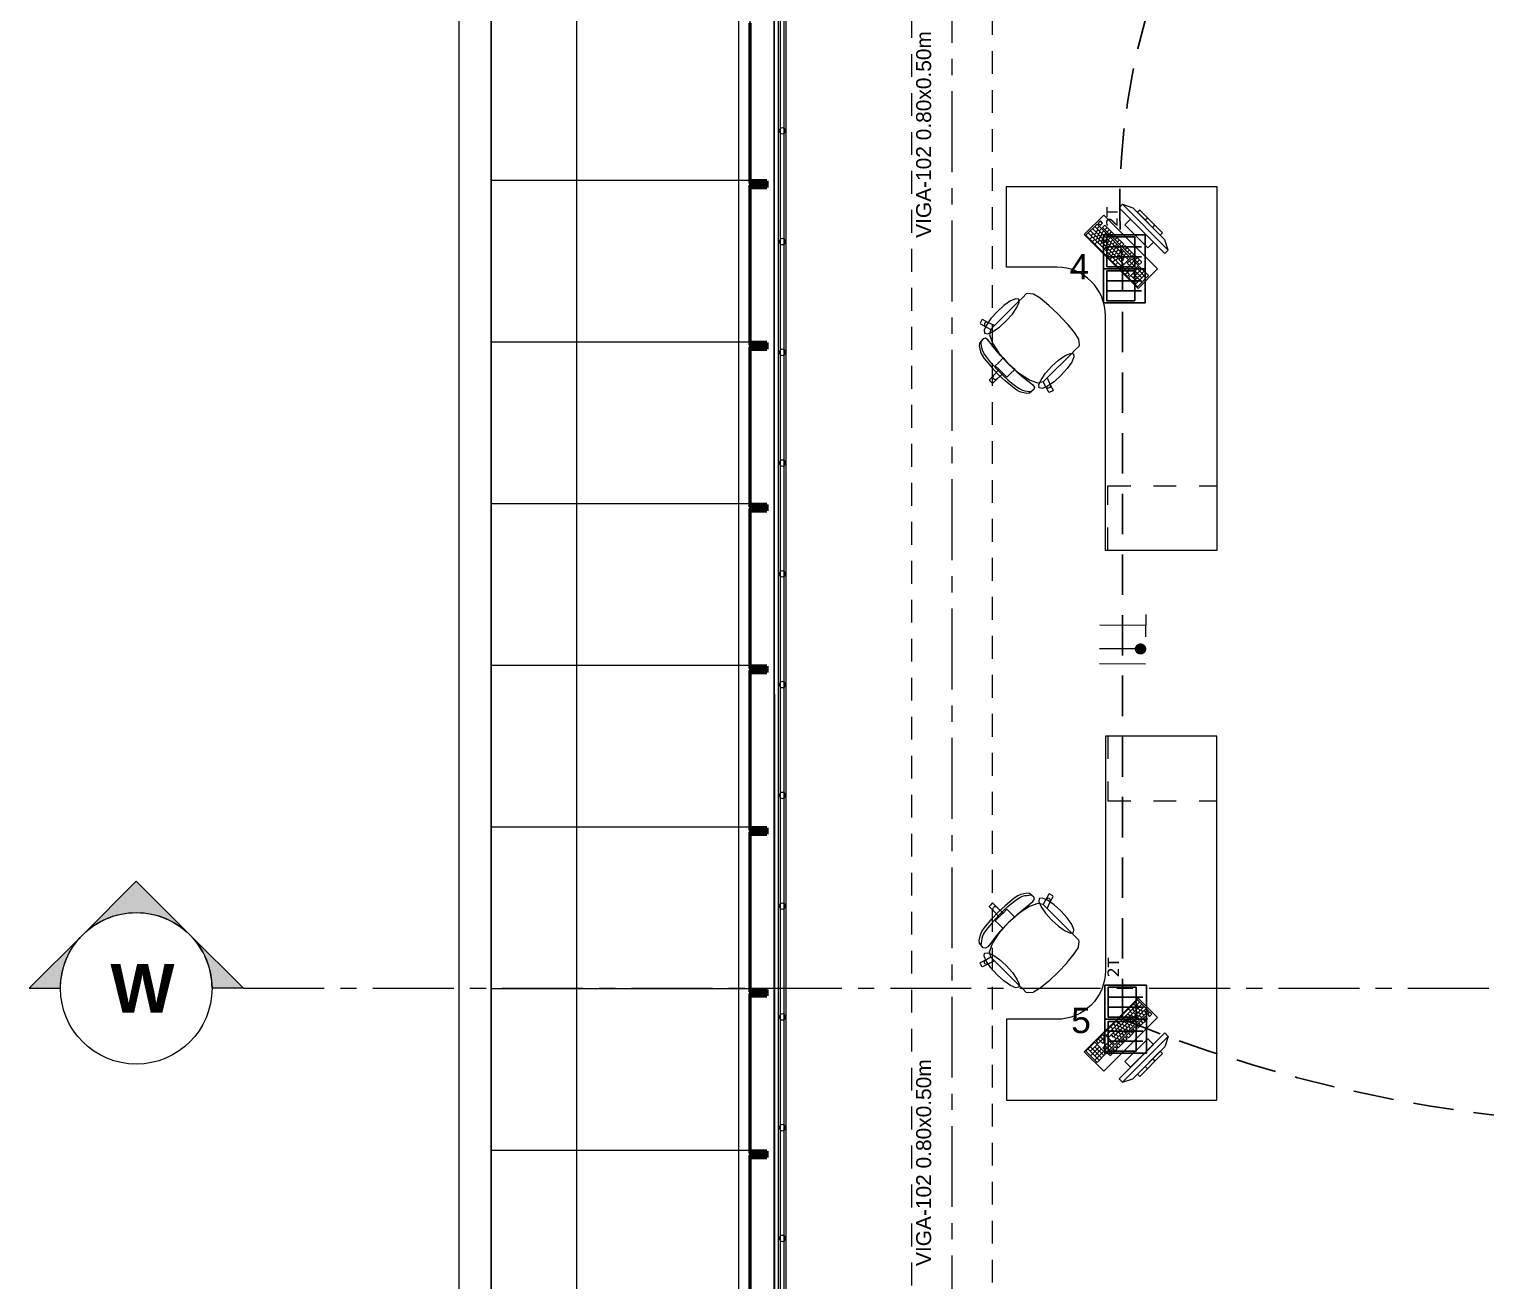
# Model space of a CAD drawing. Header units: inches. Extents: x -19 to 5698, y -728 to 92.
# Drawn here: x 373.61 to 382.62, y 8.19 to 15.93 of the extents above; entities that cross this region are included whole.
import ezdxf

# ---------------------------------------------------------------- set-up
doc = ezdxf.new("R2010")
doc.units = ezdxf.units.IN
doc.header["$MEASUREMENT"] = 0
doc.set_wipeout_variables(frame=1)
for name, pattern in [('HIDDEN', [0.375, 0.25, -0.125]), ('Hidden Line', [0.195611, 0.141111, -0.0545]), ('Punto & Raya', [0.65, 0.5, -0.075, 0, -0.075]), ('Rayas', [0.282222, 0.141111, -0.141111]), ('RAYITAS', [0.375, 0.25, -0.125]), ('Wipeout_Contour', [1, 0, -1])]:
    doc.linetypes.add(name, pattern=pattern)
doc.layers.get('0').update_dxf_attribs({"color": 61})
for name, color, linetype, lineweight in [('00 conduct tomacorr', 120, 'HIDDEN', 30), ('00 IE LUZ EMERGENCIA', 253, 'Continuous', 0), ('T-TECHO-E', 150, 'Continuous', 20), ('TOMACORRIENTE', 22, 'RAYITAS', 9)]:
    doc.layers.add(name, color=color, linetype=linetype, lineweight=lineweight)
for name, color, linetype in [('02 _ ARQ _ ALB _ Ejes Generales', 251, 'Continuous'), ('02 _ ARQ _ ALB _ Muros Exteriores', 7, 'Continuous'), ('02 _ ARQ _ ALB _ Muros Interiores', 7, 'Continuous'), ('02 _ ARQ _ ZON _ Espacio.3D', 7, 'Continuous'), ('08 _ STR _ EXT _ 07 Losa Aligerada', 7, 'Continuous'), ('08 _ STR _ EXT _ 09 Vigas', 251, 'Continuous'), ('Acabado - Muros', 7, 'Continuous'), ('Dibujo 2D - General', 7, 'Continuous'), ('Interior - Escaleras & Barandillas', 7, 'Continuous'), ('Interior - Mobiliario', 7, 'Continuous'), ('Marcador - Secciones', 7, 'Continuous'), ('Notas - Etiquetas', 7, 'Continuous')]:
    doc.layers.add(name, color=color, linetype=linetype)
doc.styles.add('Annotative', font='arial.ttf')
doc.styles.add('Estilo_Generado_1', font='swisseb.ttf')
doc.styles.add('Estilo_Generado_4', font='swisse.ttf')

# ---------------------------------------------------------------- blocks, each defined once
blk = doc.blocks.new('CAJA POP UP 6 MODULOS')
at = {"layer": '00 conduct tomacorr', "linetype": 'Continuous'}
for p, q in [((-0.095, -0.165), (-0.095, -0.0151)), ((-0.052, -0.165), (-0.052, -0.0151)), ((0.052, -0.165), (0.052, -0.0151)), ((0.095, -0.165), (0.095, -0.0151)), ((0, -0.165), (0, -0.18))]:
    blk.add_line(p, q, dxfattribs=at)
for points in [[(-0.147, 0), (0.147, 0), (0.147, -0.18), (-0.147, -0.18)], [(0, 0), (0.147, 0), (0.147, -0.18), (0, -0.18)]]:
    blk.add_lwpolyline(points, close=True, dxfattribs=at)
for points in [[(-0.138, -0.045), (-0.009, -0.045), (-0.009, -0.165), (-0.138, -0.165), (-0.138, -0.045)], [(0.009, -0.045), (0.138, -0.045), (0.138, -0.165), (0.009, -0.165), (0.009, -0.045)]]:
    blk.add_lwpolyline(points, dxfattribs=at)
at = {"color": 1, "insert": (-0.1807, -0.168), "char_height": 0.05, "attachment_point": 1, "rotation": 180}
blk.add_mtext_dynamic_manual_height_columns('{\\fVerdana|b0|i0|c0|p34;2T}', width=0.000481, gutter_width=0.1561, heights=[0], dxfattribs=at)
blk = doc.blocks.new('a')
at = {"layer": 'TOMACORRIENTE', "ltscale": 0.05}
h = blk.add_hatch(color=4, dxfattribs=at)
edge = h.paths.add_edge_path()
edge.add_arc((0, 0.0752), 0.0211, 0, 360)
at = {"layer": 'TOMACORRIENTE', "color": 4}
for p, q in [((-0.1455, 0.0963), (-0.0515, 0.0963)), ((-0.0985, 0.0963), (-0.0985, -0.0966)), ((0, 0.0963), (0, -0.0963)), ((0.0623, -0.0963), (0.0623, 0.0963))]:
    blk.add_line(p, q, dxfattribs=at)
blk.add_circle((0, 0.0752), 0.0211, dxfattribs=at)
blk = doc.blocks.new('CABLE 3FACE')
at = {"layer": 'T-TECHO-E', "rotation": 59.94170052614085}
blk.add_blockref('a', (0, 0), dxfattribs=at)

msp = doc.modelspace()

# ---------------------------------------------------------------- hatches: boundary and pattern name
at = {"layer": 'Marcador - Secciones', "linetype": 'Continuous', "lineweight": 13}
for points in [[(373.9447, 10.3331, -0.414214), (374.6072, 10.3331), (374.2759, 10.6643)], [(373.6134, 10.0018), (373.8075, 10.0018, -0.198912), (373.9447, 10.3331)], [(374.9384, 10.0018), (374.6072, 10.3331, -0.198912), (374.7444, 10.0018)]]:
    msp.add_hatch(color=7, dxfattribs=at).paths.add_polyline_path(points)

# ---------------------------------------------------------------- linework, layer by layer
at = {"layer": '02 _ ARQ _ ZON _ Espacio.3D', "color": 254, "linetype": 'Continuous', "lineweight": 0, "flags": 128}
msp.add_lwpolyline([(394.27, 9), (393.0701, 9), (393.0701, 17.2996), (386.9701, 17.3001), (386.9701, 16.9001), (386.5701, 16.9), (386.5701, 16.0999), (386.0701, 16.0998), (386.0701, 17.2998), (380.0701, 17.3), (380.07, 16.9), (379.57, 16.9), (379.57, 16.4), (379.07, 16.4), (379.07, 17.3), (378.2201, 17.2999), (378.2211, 6.3499), (387.2102, 6.35), (387.2102, 6.45), (391.7425, 6.4499), (391.7407, 7.7), (393.0701, 7.7), (393.0701, 8.1), (393.5701, 8.1)], dxfattribs=at)
at = {"layer": 'Marcador - Secciones', "color": 7, "linetype": 'Continuous', "lineweight": 13, "flags": 128}
for points in [[(373.9447, 10.3331, -0.414214), (374.6072, 10.3331), (374.2759, 10.6643)], [(373.6134, 10.0018), (373.8075, 10.0018, -0.198912), (373.9447, 10.3331)], [(374.9384, 10.0018), (374.7444, 10.0018, 0.198912), (374.6072, 10.3331)]]:
    msp.add_lwpolyline(points, format="xyb", close=True, dxfattribs=at)
at = {"layer": 'Marcador - Secciones', "color": 7, "linetype": 'Continuous', "lineweight": 13}
msp.add_circle((374.2759, 10.0018), 0.4685, dxfattribs=at)

# ---------------------------------------------------------------- texts
at = {"layer": 'Marcador - Secciones', "color": 5, "lineweight": 25, "insert": (374.5118, 9.8518), "char_height": 0.3, "attachment_point": 9, "style": 'Estilo_Generado_1'}
msp.add_mtext('\\A1;{\\pqr;\\pt0;\\fSwis721 Ex BT|b1|i0|c0|p34;W}', dxfattribs=at)

# ---------------------------------------------------------------- next in the draw order: wipeouts: each hides what was drawn before it
at = {"color": 254, "linetype": 'Wipeout_Contour', "lineweight": 0, "ltscale": 19362.529553}
msp.add_wipeout([(387.4989, 4.6), (387.4989, 6.35), (378.17, 6.35), (378.17, 20.0845), (376.4702, 20.0845), (376.4702, 4.6)], dxfattribs=at).dxf.layer = 'Dibujo 2D - General'

# ---------------------------------------------------------------- next in the draw order: hatches: boundary and pattern name
at = {"layer": 'Dibujo 2D - General', "linetype": 'Continuous', "lineweight": 13}
h = msp.add_hatch(dxfattribs=at)
h.set_pattern_fill('CEMENTO_PULIDO_Y_BRUÑADO_FA', color=251, style=0, pattern_type=2)
h.set_pattern_definition([(0, (370.0001, 2e-08), (0, 1), []), (90, (370.0001, 2e-08), (-1, 0), [])])
h.paths.add_polyline_path([(387.4989, 4.6), (387.4989, 6.35), (378.17, 6.35), (378.17, 20.0845), (376.4702, 20.0845), (376.4702, 4.6)])

# ---------------------------------------------------------------- next in the draw order: linework, layer by layer
at = {"layer": '00 conduct tomacorr'}
msp.add_line((380.3741, 9.8105), (380.3741, 14.4517), dxfattribs=at)
for centre, radius, start, end in [((384.5956, 14.8423), 4.2396, 148.19382, 185.28609), ((383.7418, 18.0977), 8.9453, 247.88405, 276.89608)]:
    msp.add_arc(centre, radius, start, end, dxfattribs=at)
at = {"layer": '02 _ ARQ _ ALB _ Ejes Generales', "color": 251, "linetype": 'Punto & Raya', "lineweight": 13, "true_color": 0x636466}
msp.add_line((379.32, 3.05), (379.32, 44.9), dxfattribs=at)
at = {"layer": '08 _ STR _ EXT _ 07 Losa Aligerada', "color": 7, "linetype": 'Continuous', "lineweight": 18, "flags": 128}
msp.add_lwpolyline([(393.5701, 39.9), (392.5702, 39.9), (392.5702, 43), (387.0702, 43), (387.0702, 39.9), (386.07, 39.9), (386.07, 40.8), (381.1201, 40.8), (381.1201, 40.95), (378.0201, 40.95), (378.0201, 37.85), (379.0701, 37.85), (379.0701, 33.82), (378.17, 33.82), (378.17, 18.5527), (378.17, 6.3), (392.3198, 6.3), (392.3198, 6.2), (397.1712, 6.2)], dxfattribs=at)
msp.add_lwpolyline([(376.2702, 20.4887), (376.2702, 4.4), (387.7587, 4.4), (387.7587, 4.6), (387.4123, 4.6), (387.4123, 6.35), (378.2201, 6.35), (378.2201, 20.0845), (376.4702, 20.0845), (376.4702, 20.4887)], close=True, dxfattribs=at)
at = {"layer": '08 _ STR _ EXT _ 09 Vigas', "color": 251, "linetype": 'Hidden Line', "lineweight": 13, "true_color": 0x636466}
for p, q in [((379.07, 7.2), (379.07, 17.4)), ((379.57, 7.7), (379.57, 16.9))]:
    msp.add_line(p, q, dxfattribs=at)
at = {"layer": 'Dibujo 2D - General', "color": 251, "linetype": 'Continuous', "lineweight": 13, "flags": 128}
msp.add_lwpolyline([(387.4989, 4.6), (387.4989, 6.35), (378.17, 6.35), (378.17, 20.0845), (376.4702, 20.0845), (376.4702, 4.6)], close=True, dxfattribs=at)
at = {"layer": 'Interior - Escaleras & Barandillas', "color": 161, "linetype": 'Continuous', "lineweight": 13}
for p, q in [((378.2825, 6.4125), (378.2825, 33.7879)), ((378.2825, 6.4125), (378.2825, 33.7879)), ((378.2825, 6.4125), (378.2825, 33.7879)), ((378.295, 6.4125), (378.295, 33.7379))]:
    msp.add_line(p, q, dxfattribs=at)
at = {"layer": 'Interior - Mobiliario', "color": 175, "linetype": 'Continuous', "lineweight": 13}
for p, q in [((380.374, 14.8505), (380.3528, 14.8293)), ((380.3528, 14.8293), (380.6356, 14.5464)), ((380.6568, 14.5676), (380.374, 14.8505)), ((380.374, 14.8505), (380.4376, 14.8293)), ((380.4376, 14.8293), (380.6356, 14.6313)), ((380.48, 14.8151), (380.4659, 14.801)), ((380.4659, 14.801), (380.6073, 14.6595)), ((380.6215, 14.6737), (380.48, 14.8151)), ((380.216, 14.7282), (380.1475, 14.6596)), ((380.1749, 14.687), (380.3826, 14.4793)), ((380.1886, 14.7007), (380.379, 14.5103)), ((380.2023, 14.7144), (380.41, 14.5067)), ((380.2094, 14.68), (380.2231, 14.6937)), ((380.4237, 14.5204), (380.216, 14.7282)), ((380.2162, 14.7006), (380.2299, 14.7143)), ((380.2366, 14.7487), (380.2229, 14.735)), ((380.2229, 14.735), (380.2367, 14.7212)), ((380.23, 14.6867), (380.2437, 14.7005)), ((380.2504, 14.7349), (380.2366, 14.7487)), ((380.2367, 14.7212), (380.2504, 14.7349)), ((380.2438, 14.6729), (380.2576, 14.6866)), ((380.2643, 14.721), (380.2506, 14.7073)), ((380.2506, 14.7073), (380.306, 14.6519)), ((380.3197, 14.6656), (380.2643, 14.721)), ((380.2644, 14.6935), (380.2781, 14.7072)), ((380.2783, 14.6796), (380.292, 14.6933)), ((380.4235, 14.7585), (380.3881, 14.7232)), ((380.3881, 14.7232), (380.5295, 14.5818)), ((380.5649, 14.6171), (380.4235, 14.7585)), ((380.513, 14.7538), (380.5272, 14.768)), ((380.5602, 14.7067), (380.5743, 14.7208)), ((380.1475, 14.6596), (380.3552, 14.4519)), ((380.1612, 14.6733), (380.3689, 14.4656)), ((380.1717, 14.6354), (380.1854, 14.6491)), ((380.1785, 14.656), (380.1922, 14.6697)), ((380.1873, 14.6198), (380.201, 14.6335)), ((380.1923, 14.6421), (380.206, 14.6559)), ((380.1991, 14.6628), (380.2128, 14.6765)), ((380.2028, 14.6042), (380.2166, 14.6179)), ((380.2062, 14.6283), (380.2199, 14.642)), ((380.213, 14.6489), (380.2267, 14.6626)), ((380.22, 14.6144), (380.2337, 14.6282)), ((380.2232, 14.6661), (380.2369, 14.6798)), ((380.2268, 14.6351), (380.2405, 14.6488)), ((380.2339, 14.6006), (380.2476, 14.6143)), ((380.2371, 14.6523), (380.2508, 14.666)), ((380.2407, 14.6212), (380.2544, 14.635)), ((380.2477, 14.5868), (380.2614, 14.6005)), ((380.2509, 14.6384), (380.2646, 14.6521)), ((380.2545, 14.6074), (380.2682, 14.6211)), ((380.2577, 14.6591), (380.2714, 14.6728)), ((380.2648, 14.6246), (380.2785, 14.6383)), ((380.2684, 14.5935), (380.2821, 14.6073)), ((380.2715, 14.6452), (380.2853, 14.6589)), ((380.2786, 14.6107), (380.2923, 14.6244)), ((380.2822, 14.5797), (380.2959, 14.5934)), ((380.2854, 14.6314), (380.2991, 14.6451)), ((380.2921, 14.6658), (380.3058, 14.6795)), ((380.2925, 14.5969), (380.3062, 14.6106)), ((380.2992, 14.6175), (380.313, 14.6312)), ((380.306, 14.6519), (380.3197, 14.6656)), ((380.3063, 14.583), (380.32, 14.5967)), ((380.3266, 14.6587), (380.3129, 14.645)), ((380.3129, 14.645), (380.3683, 14.5896)), ((380.3131, 14.6037), (380.3268, 14.6174)), ((380.382, 14.6033), (380.3266, 14.6587)), ((380.3267, 14.6312), (380.3404, 14.6449)), ((380.3269, 14.5898), (380.3406, 14.6035)), ((380.3406, 14.6173), (380.3543, 14.631)), ((380.3544, 14.6035), (380.3681, 14.6172)), ((380.3683, 14.5896), (380.382, 14.6033)), ((380.3889, 14.5964), (380.3752, 14.5827)), ((380.4443, 14.541), (380.3889, 14.5964)), ((380.5295, 14.5818), (380.5649, 14.6171)), ((380.6073, 14.6595), (380.6215, 14.6737)), ((380.6568, 14.5676), (380.6356, 14.6313)), ((380.2616, 14.5729), (380.2753, 14.5866)), ((380.2754, 14.5591), (380.2891, 14.5728)), ((380.279, 14.528), (380.2927, 14.5417)), ((380.2893, 14.5452), (380.303, 14.5589)), ((380.296, 14.5658), (380.3098, 14.5796)), ((380.2963, 14.5107), (380.31, 14.5244)), ((380.3031, 14.5314), (380.3168, 14.5451)), ((380.3099, 14.552), (380.3236, 14.5657)), ((380.3136, 14.4934), (380.3273, 14.5071)), ((380.317, 14.5175), (380.3307, 14.5312)), ((380.3201, 14.5692), (380.3339, 14.5829)), ((380.3237, 14.5382), (380.3375, 14.5519)), ((380.3308, 14.5037), (380.3445, 14.5174)), ((380.334, 14.5553), (380.3477, 14.569)), ((380.3376, 14.5243), (380.3513, 14.538)), ((380.3408, 14.576), (380.3545, 14.5897)), ((380.3478, 14.5415), (380.3616, 14.5552)), ((380.3514, 14.5105), (380.3651, 14.5242)), ((380.3546, 14.5621), (380.3683, 14.5758)), ((380.3552, 14.4519), (380.4237, 14.5204)), ((380.3617, 14.5276), (380.3754, 14.5413)), ((380.3653, 14.4966), (380.379, 14.5103)), ((380.3685, 14.5483), (380.3822, 14.562)), ((380.3752, 14.5827), (380.4306, 14.5273)), ((380.3755, 14.5138), (380.3892, 14.5275)), ((380.3823, 14.5344), (380.396, 14.5481)), ((380.389, 14.5688), (380.4028, 14.5826)), ((380.4029, 14.555), (380.4166, 14.5687)), ((380.4307, 14.5135), (380.4032, 14.4861)), ((380.4167, 14.5411), (380.4305, 14.5549)), ((380.4306, 14.5273), (380.4443, 14.541)), ((380.4722, 14.472), (380.4307, 14.5135)), ((380.4512, 14.5341), (380.4375, 14.5204)), ((380.4375, 14.5204), (380.4791, 14.4788)), ((380.4928, 14.4925), (380.4512, 14.5341)), ((380.4514, 14.5065), (380.4651, 14.5202)), ((380.4652, 14.4927), (380.4789, 14.5064)), ((380.6356, 14.5464), (380.6568, 14.5676)), ((380.3309, 14.4761), (380.3446, 14.4898)), ((380.3758, 14.4587), (380.3621, 14.445)), ((380.3621, 14.445), (380.4036, 14.4034)), ((380.3897, 14.4448), (380.3758, 14.4587)), ((380.3759, 14.4311), (380.3897, 14.4448)), ((380.4034, 14.4585), (380.3897, 14.4448)), ((380.3897, 14.4448), (380.4035, 14.431)), ((380.3898, 14.4173), (380.4035, 14.431)), ((380.4032, 14.4861), (380.4448, 14.4445)), ((380.4172, 14.4447), (380.4034, 14.4585)), ((380.4035, 14.431), (380.4172, 14.4447)), ((380.4173, 14.4171), (380.4035, 14.431)), ((380.4036, 14.4034), (380.4173, 14.4171)), ((380.4791, 14.4651), (380.4106, 14.3965)), ((380.4169, 14.4998), (380.4585, 14.4583)), ((380.4171, 14.4722), (380.4445, 14.4997)), ((380.4309, 14.4584), (380.4584, 14.4858)), ((380.438, 14.4239), (380.4934, 14.3685)), ((380.4381, 14.3964), (380.493, 14.4512)), ((380.4383, 14.3688), (380.5068, 14.4374)), ((380.4448, 14.4445), (380.4722, 14.472)), ((380.4517, 14.4376), (380.4932, 14.3961)), ((380.4521, 14.3549), (380.5207, 14.4235)), ((380.4654, 14.4513), (380.5208, 14.3959)), ((380.4791, 14.4788), (380.4928, 14.4925)), ((380.5345, 14.4097), (380.4791, 14.4651)), ((380.4106, 14.3965), (380.4659, 14.3411)), ((380.4243, 14.4102), (380.4658, 14.3687)), ((380.4659, 14.3411), (380.5345, 14.4097)), ((379.7308, 14.2487), (379.583, 14.1009)), ((379.7563, 14.2742), (379.7308, 14.2487)), ((379.7783, 14.2962), (379.7563, 14.2742)), ((379.7876, 14.299), (379.7783, 14.2962)), ((379.8215, 14.2951), (379.7876, 14.299)), ((379.8236, 14.2942), (379.8215, 14.2951)), ((379.8637, 14.2692), (379.8236, 14.2942)), ((379.9173, 14.2257), (379.8637, 14.2692)), ((379.9182, 14.225), (379.9173, 14.2257)), ((379.9765, 14.1702), (379.9182, 14.225)), ((379.9765, 14.1702), (380.0314, 14.1118)), ((379.5041, 14.1361), (379.4933, 14.1148)), ((379.4933, 14.1148), (379.4946, 14.1107)), ((379.4946, 14.1107), (379.5277, 14.0937)), ((379.5081, 14.1374), (379.5041, 14.1361)), ((379.5412, 14.1204), (379.5081, 14.1374)), ((379.521, 14.114), (379.5195, 14.1083)), ((379.5195, 14.1083), (379.5202, 14.1025)), ((379.5202, 14.1025), (379.5231, 14.0974)), ((379.5246, 14.1186), (379.521, 14.114)), ((379.5231, 14.0974), (379.5277, 14.0937)), ((379.5297, 14.1214), (379.5246, 14.1186)), ((379.5277, 14.0937), (379.5587, 14.0764)), ((379.5356, 14.1221), (379.5297, 14.1214)), ((379.5412, 14.1204), (379.5356, 14.1221)), ((379.583, 14.1009), (379.5412, 14.1204)), ((379.5587, 14.0764), (379.5513, 14.0445)), ((379.5588, 14.0766), (379.5587, 14.0764)), ((379.5588, 14.0766), (379.583, 14.1009)), ((380.0314, 14.1118), (380.032, 14.111)), ((380.032, 14.111), (380.0756, 14.0573)), ((380.0756, 14.0573), (380.1005, 14.0173)), ((379.4894, 13.9915), (379.4875, 13.9747)), ((379.4875, 13.9747), (379.4953, 13.9386)), ((379.5126, 14.0193), (379.4894, 13.9915)), ((379.4991, 13.9968), (379.4983, 14.0013)), ((379.4998, 13.9887), (379.4991, 13.9968)), ((379.5019, 13.978), (379.4998, 13.9887)), ((379.503, 13.9626), (379.5019, 13.978)), ((379.5069, 13.9478), (379.503, 13.9626)), ((379.5255, 14.0228), (379.5126, 14.0193)), ((379.5399, 14.0127), (379.5255, 14.0228)), ((379.5585, 13.9905), (379.5399, 14.0127)), ((379.5513, 14.0445), (379.5696, 13.9925)), ((379.5864, 13.9543), (379.5585, 13.9905)), ((379.5696, 13.9925), (379.6109, 13.9287)), ((380.1025, 13.9719), (380.0806, 13.95)), ((380.1005, 14.0173), (380.1014, 14.0151)), ((380.1014, 14.0151), (380.1054, 13.9812)), ((380.1054, 13.9812), (380.1025, 13.9719)), ((379.4953, 13.9386), (379.5043, 13.9194)), ((379.5043, 13.9194), (379.5192, 13.8977)), ((379.5169, 13.929), (379.5069, 13.9478)), ((379.5317, 13.9071), (379.5169, 13.929)), ((379.5192, 13.8977), (379.566, 13.841)), ((379.5503, 13.8833), (379.5317, 13.9071)), ((379.5715, 13.8586), (379.5503, 13.8833)), ((379.6191, 13.915), (379.5864, 13.9543)), ((379.6084, 13.8732), (379.5872, 13.852)), ((379.6357, 13.9005), (379.6084, 13.8732)), ((379.6109, 13.9287), (379.6357, 13.9005)), ((379.6686, 13.8622), (379.6191, 13.915)), ((379.6357, 13.9005), (379.669, 13.8627)), ((380.0551, 13.9245), (379.9072, 13.7766)), ((380.0806, 13.95), (380.0551, 13.9245)), ((379.5769, 13.7918), (379.5508, 13.7657)), ((379.566, 13.841), (379.6051, 13.7988)), ((379.594, 13.834), (379.5715, 13.8586)), ((379.5736, 13.787), (379.5725, 13.7812)), ((379.5725, 13.7812), (379.5737, 13.7755)), ((379.5769, 13.7918), (379.5736, 13.787)), ((379.6108, 13.8284), (379.5769, 13.7918)), ((379.5872, 13.852), (379.6108, 13.8284)), ((379.6169, 13.8105), (379.594, 13.834)), ((379.6347, 13.8045), (379.5982, 13.7705)), ((379.6473, 13.7596), (379.6051, 13.7988)), ((379.6108, 13.8284), (379.6228, 13.8164)), ((379.6169, 13.8105), (379.6403, 13.7877)), ((379.6347, 13.8045), (379.6228, 13.8164)), ((379.6584, 13.7808), (379.6347, 13.8045)), ((379.6403, 13.7877), (379.6649, 13.7651)), ((379.6795, 13.802), (379.6584, 13.7808)), ((379.6686, 13.8622), (379.7213, 13.8127)), ((379.7069, 13.8294), (379.669, 13.8627)), ((379.7069, 13.8294), (379.6795, 13.802)), ((379.735, 13.8046), (379.7069, 13.8294)), ((379.7213, 13.8127), (379.7607, 13.78)), ((379.7989, 13.7632), (379.735, 13.8046)), ((379.5508, 13.7657), (379.5508, 13.7615)), ((379.5508, 13.7615), (379.5593, 13.753)), ((379.5679, 13.7444), (379.5593, 13.753)), ((379.5721, 13.7444), (379.5679, 13.7444)), ((379.5982, 13.7705), (379.5721, 13.7444)), ((379.5737, 13.7755), (379.5769, 13.7706)), ((379.5818, 13.7673), (379.5769, 13.7706)), ((379.5876, 13.7661), (379.5818, 13.7673)), ((379.5933, 13.7673), (379.5876, 13.7661)), ((379.5982, 13.7705), (379.5933, 13.7673)), ((379.704, 13.7128), (379.6473, 13.7596)), ((379.6649, 13.7651), (379.6897, 13.744)), ((379.6897, 13.744), (379.7135, 13.7254)), ((379.7257, 13.6979), (379.704, 13.7128)), ((379.7135, 13.7254), (379.7353, 13.7105)), ((379.7449, 13.6889), (379.7257, 13.6979)), ((379.7353, 13.7105), (379.7542, 13.7006)), ((379.7542, 13.7006), (379.7689, 13.6967)), ((379.7607, 13.78), (379.7968, 13.7521)), ((379.7689, 13.6967), (379.7843, 13.6955)), ((379.7843, 13.6955), (379.7951, 13.6935)), ((379.7951, 13.6935), (379.8031, 13.6927)), ((379.7968, 13.7521), (379.8191, 13.7335)), ((379.8257, 13.7062), (379.7979, 13.6831)), ((379.8508, 13.7449), (379.7989, 13.7632)), ((379.8031, 13.6927), (379.8076, 13.6919)), ((379.8191, 13.7335), (379.8291, 13.7192)), ((379.8291, 13.7192), (379.8257, 13.7062)), ((379.8828, 13.7523), (379.8508, 13.7449)), ((379.883, 13.7524), (379.8828, 13.7523)), ((379.9001, 13.7213), (379.8828, 13.7523)), ((379.883, 13.7524), (379.9072, 13.7766)), ((379.9037, 13.7167), (379.9001, 13.7213)), ((379.9171, 13.6882), (379.9001, 13.7213)), ((379.9089, 13.7138), (379.9037, 13.7167)), ((379.9072, 13.7766), (379.9268, 13.7349)), ((379.9147, 13.7131), (379.9089, 13.7138)), ((379.9203, 13.7147), (379.9147, 13.7131)), ((379.9249, 13.7183), (379.9203, 13.7147)), ((379.9425, 13.6977), (379.9211, 13.6869)), ((379.9278, 13.7234), (379.9249, 13.7183)), ((379.9268, 13.7349), (379.9284, 13.7292)), ((379.9268, 13.7349), (379.9438, 13.7018)), ((379.9284, 13.7292), (379.9278, 13.7234)), ((379.9438, 13.7018), (379.9425, 13.6977)), ((379.7811, 13.6812), (379.7449, 13.6889)), ((379.7979, 13.6831), (379.7811, 13.6812)), ((379.9211, 13.6869), (379.9171, 13.6882)), ((379.704, 10.5593), (379.6473, 10.5124)), ((379.6897, 10.5281), (379.7135, 10.5467)), ((379.7257, 10.5742), (379.704, 10.5593)), ((379.7135, 10.5467), (379.7353, 10.5615)), ((379.7449, 10.5831), (379.7257, 10.5742)), ((379.7353, 10.5615), (379.7542, 10.5715)), ((379.7811, 10.5909), (379.7449, 10.5831)), ((379.7542, 10.5715), (379.7689, 10.5754)), ((379.7689, 10.5754), (379.7843, 10.5766)), ((379.7979, 10.589), (379.7811, 10.5909)), ((379.7843, 10.5766), (379.7951, 10.5786)), ((379.7951, 10.5786), (379.8031, 10.5794)), ((379.7968, 10.52), (379.8191, 10.5386)), ((379.8257, 10.5658), (379.7979, 10.589)), ((379.8031, 10.5794), (379.8076, 10.5802)), ((379.8191, 10.5386), (379.8291, 10.5529)), ((379.8291, 10.5529), (379.8257, 10.5658)), ((379.9001, 10.5507), (379.8828, 10.5197)), ((379.9171, 10.5838), (379.9001, 10.5507)), ((379.9037, 10.5554), (379.9001, 10.5507)), ((379.9089, 10.5583), (379.9037, 10.5554)), ((379.9147, 10.559), (379.9089, 10.5583)), ((379.9203, 10.5574), (379.9147, 10.559)), ((379.9211, 10.5852), (379.9171, 10.5838)), ((379.9249, 10.5538), (379.9203, 10.5574)), ((379.9425, 10.5744), (379.9211, 10.5852)), ((379.9278, 10.5487), (379.9249, 10.5538)), ((379.9268, 10.5372), (379.9438, 10.5703)), ((379.9268, 10.5372), (379.9284, 10.5429)), ((379.9284, 10.5429), (379.9278, 10.5487)), ((379.9438, 10.5703), (379.9425, 10.5744)), ((379.5508, 10.5106), (379.5593, 10.5191)), ((379.5508, 10.5063), (379.5508, 10.5106)), ((379.5769, 10.4802), (379.5508, 10.5063)), ((379.5679, 10.5277), (379.5593, 10.5191)), ((379.566, 10.4311), (379.6051, 10.4733)), ((379.5721, 10.5277), (379.5679, 10.5277)), ((379.5982, 10.5016), (379.5721, 10.5277)), ((379.5725, 10.4908), (379.5737, 10.4966)), ((379.5736, 10.4851), (379.5725, 10.4908)), ((379.5769, 10.4802), (379.5736, 10.4851)), ((379.5737, 10.4966), (379.5769, 10.5015)), ((379.5818, 10.5048), (379.5769, 10.5015)), ((379.6108, 10.4437), (379.5769, 10.4802)), ((379.5876, 10.5059), (379.5818, 10.5048)), ((379.5933, 10.5048), (379.5876, 10.5059)), ((379.5982, 10.5016), (379.5933, 10.5048)), ((379.6169, 10.4616), (379.594, 10.4381)), ((379.6347, 10.4676), (379.5982, 10.5016)), ((379.6473, 10.5124), (379.6051, 10.4733)), ((379.6108, 10.4437), (379.6228, 10.4557)), ((379.6169, 10.4616), (379.6403, 10.4844)), ((379.6347, 10.4676), (379.6228, 10.4557)), ((379.6584, 10.4912), (379.6347, 10.4676)), ((379.6403, 10.4844), (379.6649, 10.507)), ((379.6795, 10.4701), (379.6584, 10.4912)), ((379.6649, 10.507), (379.6897, 10.5281)), ((379.6686, 10.4099), (379.7213, 10.4593)), ((379.7069, 10.4427), (379.6795, 10.4701)), ((379.735, 10.4675), (379.7069, 10.4427)), ((379.7213, 10.4593), (379.7607, 10.4921)), ((379.7989, 10.5088), (379.735, 10.4675)), ((379.7607, 10.4921), (379.7968, 10.52)), ((379.8508, 10.5272), (379.7989, 10.5088)), ((379.8828, 10.5197), (379.8508, 10.5272)), ((379.883, 10.5197), (379.8828, 10.5197)), ((379.883, 10.5197), (379.9072, 10.4955)), ((379.9072, 10.4955), (379.9268, 10.5372)), ((380.0551, 10.3476), (379.9072, 10.4955)), ((379.5043, 10.3527), (379.5192, 10.3744)), ((379.5317, 10.3649), (379.5169, 10.3431)), ((379.5192, 10.3744), (379.566, 10.4311)), ((379.5503, 10.3887), (379.5317, 10.3649)), ((379.5715, 10.4135), (379.5503, 10.3887)), ((379.594, 10.4381), (379.5715, 10.4135)), ((379.5872, 10.4201), (379.6108, 10.4437)), ((379.6084, 10.3989), (379.5872, 10.4201)), ((379.6357, 10.3716), (379.6084, 10.3989)), ((379.6109, 10.3434), (379.6357, 10.3716)), ((379.6686, 10.4099), (379.6191, 10.3571)), ((379.6357, 10.3716), (379.669, 10.4094)), ((379.7069, 10.4427), (379.669, 10.4094)), ((379.4875, 10.2974), (379.4953, 10.3335)), ((379.4894, 10.2806), (379.4875, 10.2974)), ((379.5126, 10.2527), (379.4894, 10.2806)), ((379.4953, 10.3335), (379.5043, 10.3527)), ((379.4991, 10.2753), (379.4983, 10.2708)), ((379.4998, 10.2834), (379.4991, 10.2753)), ((379.5019, 10.2941), (379.4998, 10.2834)), ((379.503, 10.3095), (379.5019, 10.2941)), ((379.5069, 10.3243), (379.503, 10.3095)), ((379.5169, 10.3431), (379.5069, 10.3243)), ((379.5585, 10.2816), (379.5399, 10.2593)), ((379.5513, 10.2276), (379.5696, 10.2796)), ((379.5864, 10.3178), (379.5585, 10.2816)), ((379.5696, 10.2796), (379.6109, 10.3434)), ((379.6191, 10.3571), (379.5864, 10.3178)), ((380.0806, 10.3221), (380.0551, 10.3476)), ((380.1025, 10.3001), (380.0806, 10.3221)), ((380.1014, 10.2569), (380.1054, 10.2908)), ((380.1054, 10.2908), (380.1025, 10.3001)), ((379.4946, 10.1614), (379.5277, 10.1784)), ((379.5255, 10.2493), (379.5126, 10.2527)), ((379.5231, 10.1747), (379.5277, 10.1784)), ((379.5399, 10.2593), (379.5255, 10.2493)), ((379.5277, 10.1784), (379.5587, 10.1957)), ((379.5587, 10.1957), (379.5513, 10.2276)), ((379.5588, 10.1954), (379.5587, 10.1957)), ((379.5588, 10.1954), (379.583, 10.1712)), ((380.032, 10.1611), (380.0756, 10.2148)), ((380.0756, 10.2148), (380.1005, 10.2548)), ((380.1005, 10.2548), (380.1014, 10.2569)), ((379.4933, 10.1573), (379.4946, 10.1614)), ((379.5041, 10.136), (379.4933, 10.1573)), ((379.5081, 10.1347), (379.5041, 10.136)), ((379.5412, 10.1516), (379.5081, 10.1347)), ((379.5195, 10.1637), (379.5202, 10.1696)), ((379.521, 10.1581), (379.5195, 10.1637)), ((379.5202, 10.1696), (379.5231, 10.1747)), ((379.5246, 10.1535), (379.521, 10.1581)), ((379.5297, 10.1507), (379.5246, 10.1535)), ((379.5356, 10.15), (379.5297, 10.1507)), ((379.5412, 10.1516), (379.5356, 10.15)), ((379.583, 10.1712), (379.5412, 10.1516)), ((379.7308, 10.0234), (379.583, 10.1712)), ((379.9765, 10.1019), (379.9182, 10.0471)), ((379.9765, 10.1019), (380.0314, 10.1603)), ((380.0314, 10.1603), (380.032, 10.1611)), ((379.7563, 9.9978), (379.7308, 10.0234)), ((379.7783, 9.9759), (379.7563, 9.9978)), ((379.8637, 10.0028), (379.8236, 9.9779)), ((379.9173, 10.0464), (379.8637, 10.0028)), ((379.9182, 10.0471), (379.9173, 10.0464)), ((379.7876, 9.973), (379.7783, 9.9759)), ((379.8215, 9.977), (379.7876, 9.973)), ((379.8236, 9.9779), (379.8215, 9.977)), ((380.4659, 9.931), (380.2582, 9.7233)), ((380.4797, 9.9173), (380.2719, 9.7096)), ((380.5345, 9.8624), (380.4659, 9.931)), ((380.4934, 9.9036), (380.2857, 9.6958)), ((380.5208, 9.8761), (380.3131, 9.6684)), ((380.5071, 9.8898), (380.3167, 9.6994)), ((380.3268, 9.6547), (380.5345, 9.8624)), ((380.3931, 9.8307), (380.4068, 9.817)), ((380.407, 9.8446), (380.4207, 9.8309)), ((380.4106, 9.8756), (380.4243, 9.8619)), ((380.4137, 9.8239), (380.4275, 9.8102)), ((380.4208, 9.8584), (380.4345, 9.8447)), ((380.4261, 9.8912), (380.4398, 9.8775)), ((380.4276, 9.8378), (380.4413, 9.8241)), ((380.4347, 9.8723), (380.4484, 9.8586)), ((380.4414, 9.8516), (380.4552, 9.8379)), ((380.4417, 9.9067), (380.4554, 9.893)), ((380.4448, 9.8275), (380.4585, 9.8138)), ((380.4485, 9.8861), (380.4622, 9.8724)), ((380.4553, 9.8655), (380.469, 9.8518)), ((380.5137, 9.8279), (380.4583, 9.7725)), ((380.4586, 9.8414), (380.4723, 9.8277)), ((380.4623, 9.9), (380.4761, 9.8862)), ((380.4654, 9.8207), (380.4791, 9.807)), ((380.4691, 9.8793), (380.4829, 9.8656)), ((380.4725, 9.8552), (380.4862, 9.8415)), ((380.4793, 9.8346), (380.493, 9.8209)), ((380.4863, 9.8691), (380.5, 9.8554)), ((380.4931, 9.8484), (380.5068, 9.8347)), ((380.507, 9.8623), (380.5207, 9.8486)), ((380.5274, 9.8141), (380.5137, 9.8279)), ((380.5414, 9.8556), (380.5275, 9.8417)), ((380.5275, 9.8417), (380.5412, 9.828)), ((380.5412, 9.828), (380.5551, 9.8418)), ((380.5551, 9.8418), (380.5414, 9.8556)), ((380.2825, 9.7475), (380.2962, 9.7338)), ((380.2998, 9.7648), (380.3135, 9.7511)), ((380.31, 9.7476), (380.3237, 9.7339)), ((380.3171, 9.7821), (380.3308, 9.7684)), ((380.3239, 9.7615), (380.3376, 9.7478)), ((380.3307, 9.7408), (380.3444, 9.7271)), ((380.3344, 9.7994), (380.3481, 9.7857)), ((380.3377, 9.7753), (380.3514, 9.7616)), ((380.3445, 9.7547), (380.3582, 9.741)), ((380.3478, 9.7306), (380.3616, 9.7169)), ((380.3516, 9.7892), (380.3653, 9.7755)), ((380.3584, 9.7685), (380.3721, 9.7548)), ((380.3617, 9.7444), (380.3754, 9.7307)), ((380.3654, 9.803), (380.3791, 9.7893)), ((380.3722, 9.7824), (380.3859, 9.7687)), ((380.3755, 9.7583), (380.3892, 9.7446)), ((380.3793, 9.8169), (380.393, 9.8032)), ((380.3823, 9.7377), (380.396, 9.7239)), ((380.3861, 9.7962), (380.3998, 9.7825)), ((380.3894, 9.7721), (380.4031, 9.7584)), ((380.4514, 9.7655), (380.396, 9.7102)), ((380.3962, 9.7515), (380.4099, 9.7378)), ((380.3999, 9.8101), (380.4136, 9.7964)), ((380.4032, 9.786), (380.4169, 9.7723)), ((380.4097, 9.6964), (380.4651, 9.7518)), ((380.41, 9.7653), (380.4237, 9.7516)), ((380.4171, 9.7998), (380.4308, 9.7861)), ((380.4237, 9.7379), (380.4374, 9.7241)), ((380.4239, 9.7792), (380.4376, 9.7655)), ((380.4309, 9.8137), (380.4446, 9.8)), ((380.4375, 9.7517), (380.4512, 9.738)), ((380.4377, 9.793), (380.4514, 9.7793)), ((380.4651, 9.7518), (380.4514, 9.7655)), ((380.4516, 9.8069), (380.4653, 9.7932)), ((380.4583, 9.7725), (380.472, 9.7588)), ((380.472, 9.7588), (380.5274, 9.8141)), ((380.4721, 9.7863), (380.4858, 9.7726)), ((380.486, 9.8002), (380.4997, 9.7865)), ((380.4998, 9.814), (380.5135, 9.8003)), ((380.2028, 9.6679), (380.1475, 9.6125)), ((380.2303, 9.6405), (380.1749, 9.5851)), ((380.2166, 9.6542), (380.175, 9.6126)), ((380.1751, 9.6402), (380.2437, 9.5716)), ((380.2027, 9.6403), (380.2576, 9.5855)), ((380.2714, 9.5993), (380.2028, 9.6679)), ((380.2513, 9.7163), (380.2098, 9.6748)), ((380.2098, 9.6748), (380.2235, 9.6611)), ((380.2235, 9.6611), (380.2373, 9.6749)), ((380.2236, 9.6887), (380.2373, 9.6749)), ((380.2512, 9.6888), (380.2373, 9.6749)), ((380.2373, 9.6749), (380.251, 9.6612)), ((380.2375, 9.7025), (380.2512, 9.6888)), ((380.2925, 9.6752), (380.2509, 9.6337)), ((380.251, 9.6612), (380.2649, 9.6751)), ((380.2512, 9.6888), (380.265, 9.7026)), ((380.2649, 9.6751), (380.2512, 9.6888)), ((380.265, 9.7026), (380.2513, 9.7163)), ((380.2582, 9.7233), (380.3268, 9.6547)), ((380.3062, 9.6615), (380.2646, 9.6199)), ((380.2648, 9.6475), (380.2922, 9.6201)), ((380.2783, 9.6062), (380.3199, 9.6478)), ((380.2786, 9.6614), (380.306, 9.6339)), ((380.3267, 9.6409), (380.2852, 9.5994)), ((380.3199, 9.6478), (380.2925, 9.6752)), ((380.303, 9.7132), (380.3167, 9.6994)), ((380.3168, 9.727), (380.3305, 9.7133)), ((380.3201, 9.7029), (380.3339, 9.6892)), ((380.3404, 9.6272), (380.3267, 9.6409)), ((380.389, 9.7032), (380.3337, 9.6478)), ((380.3337, 9.6478), (380.3474, 9.6341)), ((380.334, 9.7167), (380.3477, 9.703)), ((380.3408, 9.6961), (380.3545, 9.6824)), ((380.3474, 9.6341), (380.4028, 9.6895)), ((380.3475, 9.6617), (380.3612, 9.648)), ((380.6356, 9.7257), (380.3528, 9.4428)), ((380.3546, 9.71), (380.3683, 9.6962)), ((380.3614, 9.6755), (380.3751, 9.6618)), ((380.3685, 9.7238), (380.3822, 9.7101)), ((380.374, 9.4216), (380.6568, 9.7045)), ((380.3752, 9.6894), (380.3889, 9.6757)), ((380.5295, 9.6903), (380.3881, 9.5489)), ((380.4028, 9.6895), (380.389, 9.7032)), ((380.396, 9.7102), (380.4097, 9.6964)), ((380.4098, 9.724), (380.4235, 9.7103)), ((380.4235, 9.5135), (380.5649, 9.655)), ((380.6356, 9.6408), (380.4376, 9.4428)), ((380.5649, 9.655), (380.5295, 9.6903)), ((380.6568, 9.7045), (380.6356, 9.7257)), ((380.6568, 9.7045), (380.6356, 9.6408)), ((380.1475, 9.6125), (380.216, 9.5439)), ((380.1613, 9.6263), (380.2299, 9.5578)), ((380.2577, 9.613), (380.2023, 9.5576)), ((380.244, 9.6267), (380.2024, 9.5852)), ((380.216, 9.5439), (380.2714, 9.5993)), ((380.2509, 9.6337), (380.2783, 9.6062)), ((380.2852, 9.5994), (380.2989, 9.5857)), ((380.2989, 9.5857), (380.3404, 9.6272)), ((380.299, 9.6132), (380.3128, 9.5995)), ((380.3129, 9.6271), (380.3266, 9.6134)), ((380.3881, 9.5489), (380.4235, 9.5135)), ((380.6073, 9.6125), (380.4659, 9.4711)), ((380.48, 9.457), (380.6215, 9.5984)), ((380.5602, 9.5654), (380.5743, 9.5512)), ((380.6215, 9.5984), (380.6073, 9.6125)), ((380.4659, 9.4711), (380.48, 9.457)), ((380.513, 9.5182), (380.5272, 9.5041)), ((380.3528, 9.4428), (380.374, 9.4216)), ((380.374, 9.4216), (380.4376, 9.4428))]:
    msp.add_line(p, q, dxfattribs=at)
at = {"layer": 'Interior - Mobiliario', "color": 175, "linetype": 'Rayas', "lineweight": 13}
for p, q in [((380.2829, 12.7098), (380.2829, 13.1098)), ((380.2829, 13.1098), (380.9568, 13.1098)), ((380.2829, 11.5623), (380.2829, 11.1623)), ((380.2829, 11.1623), (380.9568, 11.1623))]:
    msp.add_line(p, q, dxfattribs=at)
at = {"layer": 'Interior - Mobiliario', "color": 175, "linetype": 'Continuous', "lineweight": 13, "flags": 128}
for points in [[(380.9568, 14.9616), (380.9568, 12.7098), (380.2679, 12.7098), (380.2679, 14.1616, 0.414214), (379.9679, 14.4616), (379.6568, 14.4616), (379.6568, 14.9616)], [(380.9568, 9.3105), (380.9568, 11.5623), (380.2679, 11.5623), (380.2679, 10.1105, -0.414214), (379.9679, 9.8105), (379.6568, 9.8105), (379.6568, 9.3105)]]:
    msp.add_lwpolyline(points, format="xyb", close=True, dxfattribs=at)
for points in [[(380.2573, 14.7833), (380.1371, 14.6631), (380.4694, 14.3307), (380.5896, 14.451)], [(379.5981, 14.1866), (379.5599, 14.1442), (379.5319, 14.1038), (379.5183, 14.0717), (379.5212, 14.0528), (379.5401, 14.0499), (379.5722, 14.0635), (379.6125, 14.0916), (379.655, 14.1297), (379.6932, 14.1722), (379.7212, 14.2126), (379.7348, 14.2446), (379.7319, 14.2635), (379.713, 14.2664), (379.6809, 14.2528), (379.6406, 14.2248)], [(379.993, 13.7917), (379.9505, 13.7536), (379.9102, 13.7255), (379.8781, 13.7119), (379.8592, 13.7148), (379.8563, 13.7337), (379.8699, 13.7658), (379.8979, 13.8061), (379.9361, 13.8486), (379.9786, 13.8868), (380.0189, 13.9148), (380.051, 13.9284), (380.0699, 13.9255), (380.0728, 13.9066), (380.0592, 13.8746), (380.0312, 13.8342)], [(379.993, 10.4804), (379.9505, 10.5185), (379.9102, 10.5465), (379.8781, 10.5601), (379.8592, 10.5573), (379.8563, 10.5384), (379.8699, 10.5063), (379.8979, 10.4659), (379.9361, 10.4234), (379.9786, 10.3853), (380.0189, 10.3573), (380.051, 10.3437), (380.0699, 10.3465), (380.0728, 10.3655), (380.0592, 10.3975), (380.0312, 10.4379)], [(379.5981, 10.0854), (379.5599, 10.1279), (379.5319, 10.1683), (379.5183, 10.2003), (379.5212, 10.2193), (379.5401, 10.2221), (379.5722, 10.2085), (379.6125, 10.1805), (379.655, 10.1424), (379.6932, 10.0999), (379.7212, 10.0595), (379.7348, 10.0274), (379.7319, 10.0085), (379.713, 10.0057), (379.6809, 10.0193), (379.6406, 10.0473)], [(380.5896, 9.8211), (380.4694, 9.9413), (380.1371, 9.609), (380.2573, 9.4888)]]:
    msp.add_lwpolyline(points, close=True, dxfattribs=at)

# ---------------------------------------------------------------- next in the draw order: block references
at = {"layer": '00 conduct tomacorr'}
for name, p, xscale, yscale, zscale, rotation in [('CAJA POP UP 6 MODULOS', (380.5135, 14.4517), 1.432830642179531, 1.432830642179531, 1.432830642179531, 269.9999999999999), ('CABLE 3FACE', (380.3741, 12.1011), 1.47256122672843, 1.47256122672843, 1.47256122672843, 209.7894777823319), ('CAJA POP UP 6 MODULOS', (380.5216, 9.8105), 1.432830642179531, 1.432830642179531, 1.432830642179531, 269.9999999999999)]:
    msp.add_blockref(name, p, dxfattribs=dict(at, xscale=xscale, yscale=yscale, zscale=zscale, rotation=rotation))

# ---------------------------------------------------------------- next in the draw order: texts
at = {"layer": '00 IE LUZ EMERGENCIA', "style": 'Annotative'}
for tag, p in [('4', (380.0461, 14.3861, 0)), ('5', (380.0562, 9.7252, 0))]:
    msp.add_attdef(tag, p, '', height=0.1562, dxfattribs=at)
at = {"layer": 'Notas - Etiquetas', "color": 171, "linetype": 'Continuous', "lineweight": 13, "char_height": 0.0925, "attachment_point": 1, "rotation": 90, "style": 'Estilo_Generado_4'}
for insert in [(379.0976, 14.6432), (379.0976, 8.2845)]:
    msp.add_mtext('\\A1;{\\pql;\\fSwis721 Ex BT|b0|i0|c0|p34;VIGA-102\\fSwis721 Ex BT|b0|i0|c0|p34; \\fSwis721 Ex BT|b0|i0|c0|p34;0.80\\fSwis721 Ex BT|b0|i0|c0|p34;x\\fSwis721 Ex BT|b0|i0|c0|p34;0.50\\fSwis721 Ex BT|b0|i0|c0|p34;m}', dxfattribs=dict(at, insert=insert))

# ---------------------------------------------------------------- next in the draw order: wipeouts: each hides what was drawn before it
at = {"color": 254, "linetype": 'Wipeout_Contour', "lineweight": 0, "ltscale": 12890.551946}
msp.add_wipeout([(376.2702, 19.6804), (376.2702, 4.6), (376.4702, 4.6), (376.4702, 19.6804)], dxfattribs=at).dxf.layer = '02 _ ARQ _ ALB _ Muros Exteriores'
at = {"color": 254, "linetype": 'Wipeout_Contour', "lineweight": 0, "ltscale": 12897.660871}
msp.add_wipeout([(378.2201, 6.3499), (378.2201, 19.8507), (378.0701, 20.1393), (378.0701, 6.3499)], dxfattribs=at).dxf.layer = '02 _ ARQ _ ALB _ Muros Interiores'

# ---------------------------------------------------------------- next in the draw order: hatches: boundary and pattern name
at = {"layer": 'Acabado - Muros', "linetype": 'Continuous', "lineweight": 9}
for points in [[(378.0651, 15.97), (378.0651, 14.98), (378.0751, 14.98), (378.0751, 15.97)], [(378.0651, 14.97), (378.0651, 13.98), (378.0751, 13.98), (378.0751, 14.97)], [(378.0651, 13.97), (378.0651, 12.98), (378.0751, 12.98), (378.0751, 13.97)], [(378.0651, 12.97), (378.0651, 11.98), (378.0751, 11.98), (378.0751, 12.97)], [(378.0651, 11.97), (378.0651, 10.98), (378.0751, 10.98), (378.0751, 11.97)], [(378.0651, 10.97), (378.0651, 9.98), (378.0751, 9.98), (378.0751, 10.97)], [(378.0651, 9.97), (378.0651, 8.98), (378.0751, 8.98), (378.0751, 9.97)], [(378.0651, 8.97), (378.0651, 7.98), (378.0751, 7.98), (378.0751, 8.97)]]:
    msp.add_hatch(color=250, dxfattribs=at).paths.add_polyline_path(points)
at = {"layer": 'Acabado - Muros', "linetype": 'Continuous', "lineweight": 0}
for points in [[(378.1751, 14.995), (378.0751, 14.995), (378.0751, 14.955), (378.1751, 14.955)], [(378.1751, 13.995), (378.0751, 13.995), (378.0751, 13.955), (378.1751, 13.955)], [(378.1751, 12.995), (378.0751, 12.995), (378.0751, 12.955), (378.1751, 12.955)], [(378.1751, 11.995), (378.0751, 11.995), (378.0751, 11.955), (378.1751, 11.955)], [(378.1751, 10.995), (378.0751, 10.995), (378.0751, 10.955), (378.1751, 10.955)], [(378.1751, 9.995), (378.0751, 9.995), (378.0751, 9.955), (378.1751, 9.955)], [(378.1751, 8.995), (378.0751, 8.995), (378.0751, 8.955), (378.1751, 8.955)]]:
    msp.add_hatch(color=254, dxfattribs=at).paths.add_polyline_path(points)

# ---------------------------------------------------------------- next in the draw order: linework, layer by layer
at = {"layer": '02 _ ARQ _ ALB _ Muros Exteriores', "color": 7, "linetype": 'Continuous', "lineweight": 13, "flags": 128}
for points in [[(376.2702, 19.6804), (376.2702, 4.6)], [(376.4702, 4.6), (376.4702, 19.6804)]]:
    msp.add_lwpolyline(points, dxfattribs=at)
at = {"layer": '02 _ ARQ _ ALB _ Muros Interiores', "color": 7, "linetype": 'Continuous', "lineweight": 13, "flags": 128}
for points in [[(378.0701, 20.1393), (378.0701, 6.1999)], [(378.2201, 6.3499), (378.2201, 19.8507)]]:
    msp.add_lwpolyline(points, dxfattribs=at)
at = {"layer": 'Acabado - Muros', "color": 7, "linetype": 'Continuous', "lineweight": 60}
for p, q in [((378.0751, 14.995), (378.0751, 14.955)), ((378.1751, 14.995), (378.0751, 14.995)), ((378.1751, 14.955), (378.0751, 14.955)), ((378.1751, 14.995), (378.1751, 14.955)), ((378.0751, 13.995), (378.0751, 13.955)), ((378.1751, 13.995), (378.0751, 13.995)), ((378.1751, 13.995), (378.1751, 13.955)), ((378.1751, 13.955), (378.0751, 13.955)), ((378.0751, 12.995), (378.0751, 12.955)), ((378.1751, 12.995), (378.0751, 12.995)), ((378.1751, 12.995), (378.1751, 12.955)), ((378.1751, 12.955), (378.0751, 12.955)), ((378.0751, 11.995), (378.0751, 11.955)), ((378.1751, 11.995), (378.0751, 11.995)), ((378.1751, 11.995), (378.1751, 11.955)), ((378.1751, 11.955), (378.0751, 11.955)), ((378.0751, 10.995), (378.0751, 10.955)), ((378.1751, 10.995), (378.0751, 10.995)), ((378.1751, 10.995), (378.1751, 10.955)), ((378.1751, 10.955), (378.0751, 10.955)), ((378.0751, 9.995), (378.0751, 9.955)), ((378.1751, 9.995), (378.0751, 9.995)), ((378.1751, 9.955), (378.0751, 9.955)), ((378.1751, 9.995), (378.1751, 9.955)), ((378.0751, 8.995), (378.0751, 8.955)), ((378.1751, 8.995), (378.0751, 8.995)), ((378.1751, 8.955), (378.0751, 8.955)), ((378.1751, 8.995), (378.1751, 8.955))]:
    msp.add_line(p, q, dxfattribs=at)
at = {"layer": 'Acabado - Muros', "color": 7, "linetype": 'Continuous', "lineweight": 13, "flags": 128}
for points in [[(378.0651, 15.97), (378.0751, 15.97), (378.0751, 14.98), (378.0651, 14.98)], [(378.0651, 14.97), (378.0751, 14.97), (378.0751, 13.98), (378.0651, 13.98)], [(378.0651, 13.97), (378.0751, 13.97), (378.0751, 12.98), (378.0651, 12.98)], [(378.0651, 12.97), (378.0751, 12.97), (378.0751, 11.98), (378.0651, 11.98)], [(378.0651, 11.97), (378.0751, 11.97), (378.0751, 10.98), (378.0651, 10.98)], [(378.0651, 10.97), (378.0751, 10.97), (378.0751, 9.98), (378.0651, 9.98)], [(378.0651, 9.97), (378.0751, 9.97), (378.0751, 8.98), (378.0651, 8.98)], [(378.0651, 8.97), (378.0751, 8.97), (378.0751, 7.98), (378.0651, 7.98)]]:
    msp.add_lwpolyline(points, close=True, dxfattribs=at)
at = {"layer": 'Interior - Escaleras & Barandillas', "color": 161, "linetype": 'Continuous', "lineweight": 13}
for p, q in [((378.2575, 33.8129), (378.2575, 6.3875)), ((378.2575, 33.8129), (378.2575, 6.3875)), ((378.2575, 33.8129), (378.2575, 6.3875)), ((378.245, 33.7379), (378.245, 6.4125))]:
    msp.add_line(p, q, dxfattribs=at)
at = {"layer": 'Interior - Escaleras & Barandillas', "color": 161, "linetype": 'Continuous', "lineweight": 13, "flags": 128}
for points in [[(378.2888, 15.3051, 1), (378.2513, 15.3051, 1)], [(378.2888, 14.6201, 1), (378.2513, 14.6201, 1)], [(378.2888, 13.9351, 1), (378.2513, 13.9351, 1)], [(378.2888, 13.2501, 1), (378.2513, 13.2501, 1)], [(378.2888, 12.5651, 1), (378.2513, 12.5651, 1)], [(378.2888, 11.8801, 1), (378.2513, 11.8801, 1)], [(378.2888, 11.1951, 1), (378.2513, 11.1951, 1)], [(378.2888, 10.5101, 1), (378.2513, 10.5101, 1)], [(378.2888, 9.8251, 1), (378.2513, 9.8251, 1)], [(378.2888, 9.14, 1), (378.2513, 9.14, 1)], [(378.2888, 8.455, 1), (378.2513, 8.455, 1)]]:
    msp.add_lwpolyline(points, format="xyb", close=True, dxfattribs=at)
at = {"layer": 'Marcador - Secciones', "color": 251, "linetype": 'Punto & Raya', "lineweight": 13, "true_color": 0x636466}
msp.add_line((374.9384, 10.0018), (416.3507, 10.0018), dxfattribs=at)

doc.saveas('drawing.dxf')
